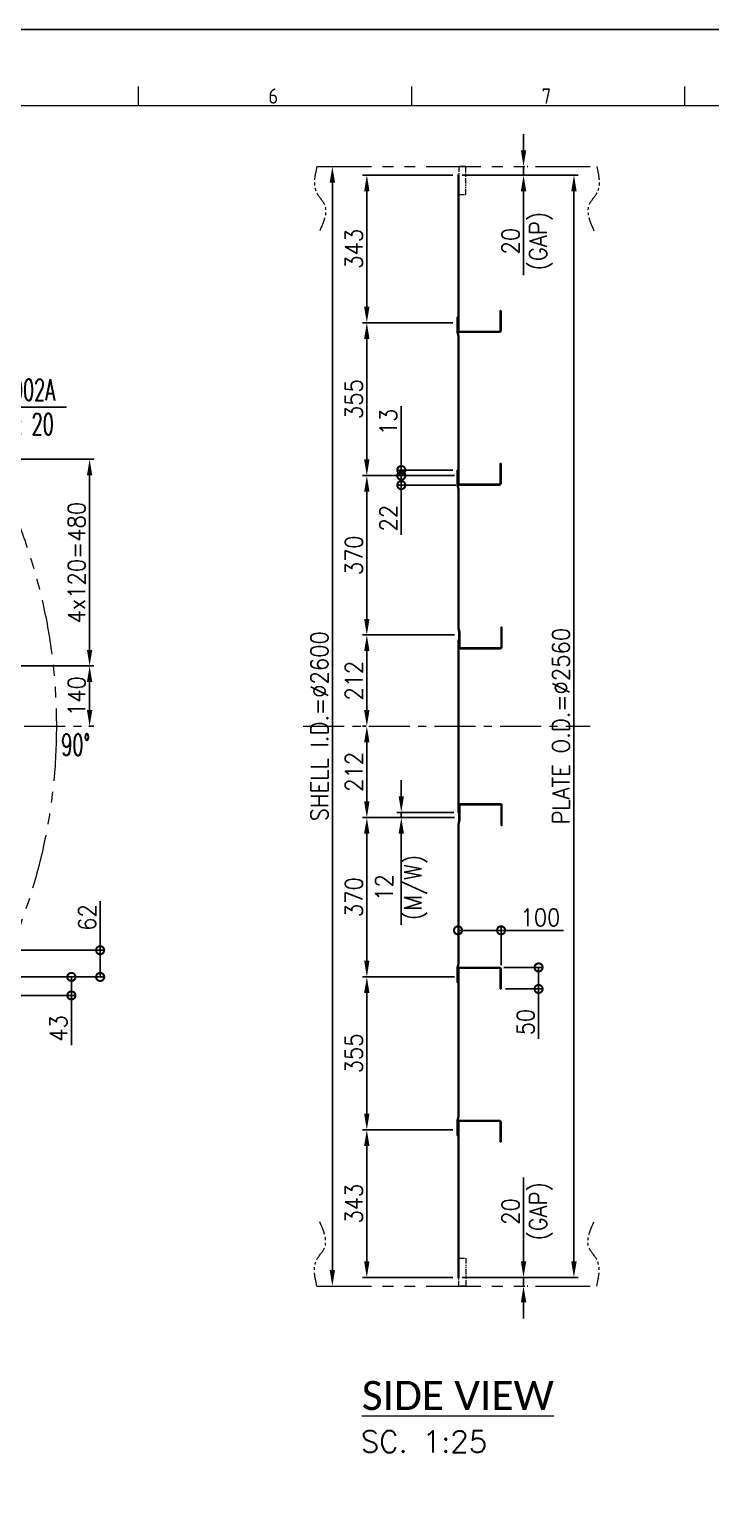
# Model space of a CAD drawing. Header units: inches. Extents: x -15980 to 45789, y -23276 to 2417.
# Drawn here: x 28777 to 30358, y -16337 to -12919 of the extents above; entities that cross this region are included whole.
import ezdxf
from ezdxf.enums import TextEntityAlignment as Align

# ---------------------------------------------------------------- set-up
doc = ezdxf.new("R2010")
doc.units = ezdxf.units.IN
doc.header["$MEASUREMENT"] = 0
for name, pattern in [('CENTER', [50.8, 31.75, -6.35, 6.35, -6.35]), ('CENTERX2', [101.6, 63.5, -12.7, 12.7, -12.7]), ('HIDDEN', [9.525, 6.35, -3.175]), ('PHANTOMX2', [127, 63.5, -12.7, 12.7, -12.7, 12.7, -12.7])]:
    doc.linetypes.add(name, pattern=pattern)
for name, color, linetype, lineweight in [('CADRE', 254, 'Continuous', 5), ('Center line', 181, 'CENTER', 5), ('CENTER LINES', 181, 'CENTERX2', 5), ('HATCH', 130, 'PHANTOMX2', 9), ('HIDDEN', 211, 'HIDDEN', 5), ('Plot Plan', 9, 'Continuous', 0), ('TEXT', 2, 'Continuous', 13)]:
    doc.layers.add(name, color=color, linetype=linetype, lineweight=lineweight)
doc.layers.add('dim', color=82, linetype='Continuous')
doc.styles.add('ISO Proportional', font='isocp.shx')
doc.styles.add('ROMANS', font='ROMANS.shx', dxfattribs={"width": 0.9, "bigfont": '@extfont2.shx'})
doc.styles.add('style4', font='calibri.ttf')
doc.dimstyles.new('1X25', dxfattribs={"dimscale": 25, "dimtxt": 1.6, "dimasz": 1.5, "dimexe": 0.4, "dimexo": 0.4, "dimgap": 0.4, "dimtad": 1, "dimdsep": 46, "dimtxsty": 'ROMANS', "dimcen": 0, "dimclrd": 256, "dimclre": 256, "dimclrt": 2, "dimadec": 0, "dimazin": 0, "dimtfac": 1, "dimtmove": 0, "dimatfit": 3, "dimfxl": 0.7, "dimlwd": -1, "dimlwe": -1, "dimarcsym": 1})

# ---------------------------------------------------------------- blocks, each defined once
blk = doc.blocks.new('A$C6d61fe37')
blk.add_lwpolyline([(400, 0), (400, 2), (0, 2), (0, 0)], close=True)
blk = doc.blocks.new('A$Cfc74e262')
blk.add_lwpolyline([(415, 66), (380, 66), (370.1, 64), (48, 64), (38.1, 62), (4, 62, 0.414214), (0, 58), (0, -34, 0.414214), (4, -38), (50, -38), (50, -36), (4, -36, -0.414214), (2, -34), (2, 58, -0.414214), (4, 60), (38.4, 60), (48.3, 62), (370.3, 62), (380.2, 64), (415, 64)], format="xyb", close=True)
at = {"layer": 'CENTER LINES'}
for p, q in [((32, 59.5), (32, 62.5)), ((402, 66.2), (402, 63.9))]:
    blk.add_line(p, q, dxfattribs=at)
at = {"layer": 'HIDDEN', "ltscale": 0.2}
for p, q in [((26.5, 60), (26.5, 62)), ((37.5, 60), (37.5, 62)), ((396.5, 64), (396.5, 66)), ((407.5, 64), (407.5, 66))]:
    blk.add_line(p, q, dxfattribs=at)
blk = doc.blocks.new('A$Cd484a229')
for p, q in [((390, 65), (390, 67)), ((50, -35), (50, -33))]:
    blk.add_line(p, q)
for points in [[(50, -35), (4, -35, -0.414214), (0, -31), (0, 61, -0.414214), (4, 65), (345.1, 65), (355, 67), (390, 67)], [(50, -33), (4, -33, -0.414214), (2, -31), (2, 61, -0.414214), (4, 63), (345.3, 63), (355.2, 65), (390, 65)]]:
    blk.add_lwpolyline(points, format="xyb")
at = {"layer": 'CENTER LINES'}
for p, q in [((22, 62.5), (22, 65.5)), ((377, 67.3), (377, 64.7))]:
    blk.add_line(p, q, dxfattribs=at)
at = {"layer": 'HIDDEN', "ltscale": 0.2}
for p, q in [((16.5, 63), (16.5, 65)), ((27.5, 63), (27.5, 65)), ((371.5, 65), (371.5, 67)), ((382.5, 65), (382.5, 67))]:
    blk.add_line(p, q, dxfattribs=at)
blk = doc.blocks.new('A$C06231b8d')
blk.add_lwpolyline([(50, -35), (4, -35, -0.414214), (0, -31), (0, 61, -0.414214), (4, 65), (365, 65), (365, 63), (4, 63, 0.414214), (2, 61), (2, -31, 0.414214), (4, -33), (50, -33)], format="xyb", close=True)
at = {"layer": 'CENTER LINES'}
blk.add_line((22, 62.5), (22, 65.5), dxfattribs=at)
at = {"layer": 'HIDDEN', "ltscale": 0.2}
for p, q in [((16.5, 63), (16.5, 65)), ((27.5, 63), (27.5, 65))]:
    blk.add_line(p, q, dxfattribs=at)
blk = doc.blocks.new('*D740')
at = {"layer": 'Defpoints', "color": 0, "transparency": 16777216}
for p in [(28608.4, -14397.1), (28916.8, -14397.1), (28905.3, -14537.1)]:
    blk.add_point(p, dxfattribs=at)
at = {"layer": 'dim', "transparency": 16777216}
for p, q in [((28618.4, -14397.1), (28926.8, -14397.1)), ((28916.8, -14499.6), (28916.8, -14434.6)), ((28915.3, -14537.1), (28926.8, -14537.1))]:
    blk.add_line(p, q, dxfattribs=at)
for points in [[(28910.6, -14434.6), (28923.1, -14434.6), (28916.8, -14397.1)], [(28910.6, -14499.6), (28923.1, -14499.6), (28916.8, -14537.1)]]:
    blk.add_solid(points, dxfattribs=at)
at = {"layer": 'dim', "color": 2, "transparency": 16777216, "insert": (28886.8, -14467.1), "char_height": 40, "attachment_point": 5, "rotation": 90, "style": 'ROMANS'}
blk.add_mtext('140', dxfattribs=at)
blk = doc.blocks.new('*D741')
at = {"layer": 'Defpoints', "color": 0, "transparency": 16777216}
for p in [(28541.6, -13917.1), (28916.8, -13917.1), (28541.6, -14397.1)]:
    blk.add_point(p, dxfattribs=at)
at = {"layer": 'dim', "transparency": 16777216}
for p, q in [((28551.6, -13917.1), (28926.8, -13917.1)), ((28916.8, -14359.6), (28916.8, -13954.6)), ((28551.6, -14397.1), (28926.8, -14397.1))]:
    blk.add_line(p, q, dxfattribs=at)
for points in [[(28910.6, -13954.6), (28923.1, -13954.6), (28916.8, -13917.1)], [(28910.6, -14359.6), (28923.1, -14359.6), (28916.8, -14397.1)]]:
    blk.add_solid(points, dxfattribs=at)
at = {"layer": 'dim', "color": 2, "transparency": 16777216, "insert": (28886.8, -14157.1), "char_height": 40, "attachment_point": 5, "rotation": 90, "style": 'ROMANS'}
blk.add_mtext('4x120=480', dxfattribs=at)
blk = doc.blocks.new('_DotSmall')
at = {"color": 0, "linetype": 'ByBlock', "const_width": 0.5}
blk.add_lwpolyline([(-0.0625, 0, 1), (0.0625, 0, 1)], format="xyb", close=True, dxfattribs=at)
blk = doc.blocks.new('*D744')
at = {"layer": 'Defpoints', "color": 0, "transparency": 16777216}
for p in [(27972.1, -15057.1), (28941.3, -15057.1), (28516.4, -15119.1)]:
    blk.add_point(p, dxfattribs=at)
at = {"layer": 'dim', "transparency": 16777216}
for p, q in [((28941.3, -15057.1), (28941.3, -14943)), ((27982.1, -15057.1), (28951.3, -15057.1)), ((28941.3, -15119.1), (28941.3, -15057.1)), ((28526.4, -15119.1), (28951.3, -15119.1))]:
    blk.add_line(p, q, dxfattribs=at)
at = {"layer": 'dim', "transparency": 16777216, "xscale": 37.5, "yscale": 37.5, "zscale": 37.5}
for p, rotation in [((28941.3, -15057.1), 90), ((28941.3, -15119.1), 270)]:
    blk.add_blockref('_DotSmall', p, dxfattribs=dict(at, rotation=rotation))
at = {"layer": 'dim', "color": 2, "transparency": 16777216, "insert": (28911.3, -14981.3), "char_height": 40, "attachment_point": 5, "rotation": 90, "style": 'ROMANS'}
blk.add_mtext('62', dxfattribs=at)
blk = doc.blocks.new('*D745')
at = {"layer": 'Defpoints', "color": 0, "transparency": 16777216}
for p in [(28449.6, -15119.1), (27885.6, -15162.1), (28874.5, -15162.1)]:
    blk.add_point(p, dxfattribs=at)
at = {"layer": 'dim', "transparency": 16777216}
for p, q in [((28459.6, -15119.1), (28884.5, -15119.1)), ((28874.5, -15119.1), (28874.5, -15162.1)), ((27895.6, -15162.1), (28884.5, -15162.1)), ((28874.5, -15162.1), (28874.5, -15277.9))]:
    blk.add_line(p, q, dxfattribs=at)
at = {"layer": 'dim', "transparency": 16777216, "xscale": 37.5, "yscale": 37.5, "zscale": 37.5}
for p, rotation in [((28874.5, -15119.1), 90), ((28874.5, -15162.1), 270)]:
    blk.add_blockref('_DotSmall', p, dxfattribs=dict(at, rotation=rotation))
at = {"layer": 'dim', "color": 2, "transparency": 16777216, "insert": (28844.5, -15238.8), "char_height": 40, "attachment_point": 5, "rotation": 90, "style": 'ROMANS'}
blk.add_mtext('43', dxfattribs=at)
blk = doc.blocks.new('*D751')
at = {"layer": 'Defpoints', "color": 0, "transparency": 16777216}
for p in [(29480.4, -13237.1), (29480.4, -13237.1), (29480.4, -15837.1)]:
    blk.add_point(p, dxfattribs=at)
at = {"layer": 'dim', "transparency": 16777216}
blk.add_line((29480.4, -15799.6), (29480.4, -13274.6), dxfattribs=at)
for points in [[(29474.1, -13274.6), (29486.6, -13274.6), (29480.4, -13237.1)], [(29474.1, -15799.6), (29486.6, -15799.6), (29480.4, -15837.1)]]:
    blk.add_solid(points, dxfattribs=at)
at = {"layer": 'dim', "color": 2, "transparency": 16777216, "insert": (29450.4, -14537.1), "char_height": 40, "attachment_point": 5, "rotation": 90, "style": 'ROMANS'}
blk.add_mtext('SHELL I.D.=%%C2600', dxfattribs=at)
blk = doc.blocks.new('A$Caa3a44ed')
at = {"ltscale": 0.2}
blk.add_lwpolyline([(0, 16), (65, 16), (65, 0), (0, 0)], close=True, dxfattribs=at)
blk = doc.blocks.new('A$Cce359d03')
blk.add_blockref('A$Caa3a44ed', (0, 0))
at = {"xscale": -1}
blk.add_blockref('A$Caa3a44ed', (2600, 0), dxfattribs=at)
blk = doc.blocks.new('*D752')
at = {"layer": 'Defpoints', "color": 0, "transparency": 16777216}
for p in [(29772.1, -13257.1), (29772.1, -15817.1), (30041.2, -15817.1)]:
    blk.add_point(p, dxfattribs=at)
at = {"layer": 'dim', "transparency": 16777216}
for p, q in [((29782.1, -13257.1), (30051.2, -13257.1)), ((30041.2, -13294.6), (30041.2, -15779.6)), ((29782.1, -15817.1), (30051.2, -15817.1))]:
    blk.add_line(p, q, dxfattribs=at)
for points in [[(30035, -13294.6), (30047.5, -13294.6), (30041.2, -13257.1)], [(30035, -15779.6), (30047.5, -15779.6), (30041.2, -15817.1)]]:
    blk.add_solid(points, dxfattribs=at)
at = {"layer": 'dim', "color": 2, "transparency": 16777216, "insert": (30011.2, -14537.1), "char_height": 40, "attachment_point": 5, "rotation": 90, "style": 'ROMANS'}
blk.add_mtext('PLATE O.D.=%%C2560', dxfattribs=at)
blk = doc.blocks.new('*D753')
at = {"layer": 'Defpoints', "color": 0, "transparency": 16777216}
for p in [(29774.1, -13257.1), (29922.6, -13237.1), (29924.2, -13237.1)]:
    blk.add_point(p, dxfattribs=at)
at = {"layer": 'dim', "transparency": 16777216}
for p, q in [((29924.2, -13199.6), (29924.2, -13162.1)), ((29784.1, -13257.1), (29934.2, -13257.1)), ((29924.2, -13237.1), (29924.2, -13257.1)), ((29932.6, -13237.1), (29934.2, -13237.1)), ((29924.2, -13294.6), (29924.2, -13489.3))]:
    blk.add_line(p, q, dxfattribs=at)
for points in [[(29918, -13199.6), (29930.5, -13199.6), (29924.2, -13237.1)], [(29918, -13294.6), (29930.5, -13294.6), (29924.2, -13257.1)]]:
    blk.add_solid(points, dxfattribs=at)
at = {"layer": 'dim', "color": 2, "transparency": 16777216, "char_height": 40, "attachment_point": 5, "rotation": 90, "style": 'ROMANS'}
for s, insert in [('(GAP)', (29964.7, -13410.7)), ('20', (29894.2, -13410.7))]:
    blk.add_mtext(s, dxfattribs=dict(at, insert=insert))
blk = doc.blocks.new('*D754')
at = {"layer": 'Defpoints', "color": 0, "transparency": 16777216}
for p in [(29774.1, -15817.1), (29922.6, -15837.1), (29924.2, -15837.1)]:
    blk.add_point(p, dxfattribs=at)
at = {"layer": 'dim', "transparency": 16777216}
for p, q in [((29924.2, -15779.6), (29924.2, -15585)), ((29784.1, -15817.1), (29934.2, -15817.1)), ((29924.2, -15837.1), (29924.2, -15817.1)), ((29932.6, -15837.1), (29934.2, -15837.1)), ((29924.2, -15874.6), (29924.2, -15912.1))]:
    blk.add_line(p, q, dxfattribs=at)
for points in [[(29918, -15779.6), (29930.5, -15779.6), (29924.2, -15817.1)], [(29918, -15874.6), (29930.5, -15874.6), (29924.2, -15837.1)]]:
    blk.add_solid(points, dxfattribs=at)
at = {"layer": 'dim', "color": 2, "transparency": 16777216, "char_height": 40, "attachment_point": 5, "rotation": 90, "style": 'ROMANS'}
for s, insert in [('(GAP)', (29964.7, -15663.5)), ('20', (29894.2, -15663.5))]:
    blk.add_mtext(s, dxfattribs=dict(at, insert=insert))
blk = doc.blocks.new('*D755')
at = {"layer": 'Defpoints', "color": 0, "transparency": 16777216}
for p in [(29560.4, -14325.1), (29773.6, -14325.1), (29567.8, -14537.1)]:
    blk.add_point(p, dxfattribs=at)
at = {"layer": 'dim', "transparency": 16777216}
for p, q in [((29763.6, -14325.1), (29550.4, -14325.1)), ((29560.4, -14499.6), (29560.4, -14362.6)), ((29557.8, -14537.1), (29550.4, -14537.1))]:
    blk.add_line(p, q, dxfattribs=at)
for points in [[(29554.1, -14362.6), (29566.6, -14362.6), (29560.4, -14325.1)], [(29554.1, -14499.6), (29566.6, -14499.6), (29560.4, -14537.1)]]:
    blk.add_solid(points, dxfattribs=at)
at = {"layer": 'dim', "color": 2, "transparency": 16777216, "insert": (29530.4, -14431.1), "char_height": 40, "attachment_point": 5, "rotation": 90, "style": 'ROMANS'}
blk.add_mtext('212', dxfattribs=at)
blk = doc.blocks.new('*D756')
at = {"layer": 'Defpoints', "color": 0, "transparency": 16777216}
for p in [(29560.4, -13955.1), (29773.6, -13955.1), (29773.6, -14325.1)]:
    blk.add_point(p, dxfattribs=at)
at = {"layer": 'dim', "transparency": 16777216}
for p, q in [((29763.6, -13955.1), (29550.4, -13955.1)), ((29560.4, -14287.6), (29560.4, -13992.6)), ((29763.6, -14325.1), (29550.4, -14325.1))]:
    blk.add_line(p, q, dxfattribs=at)
for points in [[(29554.1, -13992.6), (29566.6, -13992.6), (29560.4, -13955.1)], [(29554.1, -14287.6), (29566.6, -14287.6), (29560.4, -14325.1)]]:
    blk.add_solid(points, dxfattribs=at)
at = {"layer": 'dim', "color": 2, "transparency": 16777216, "insert": (29530.4, -14140.1), "char_height": 40, "attachment_point": 5, "rotation": 90, "style": 'ROMANS'}
blk.add_mtext('370', dxfattribs=at)
blk = doc.blocks.new('*D757')
at = {"layer": 'Defpoints', "color": 0, "transparency": 16777216}
for p in [(29560.4, -13600.1), (29770.1, -13600.1), (29770.1, -13955.1)]:
    blk.add_point(p, dxfattribs=at)
at = {"layer": 'dim', "transparency": 16777216}
for p, q in [((29760.1, -13600.1), (29550.4, -13600.1)), ((29560.4, -13917.6), (29560.4, -13637.6)), ((29760.1, -13955.1), (29550.4, -13955.1))]:
    blk.add_line(p, q, dxfattribs=at)
for points in [[(29554.1, -13637.6), (29566.6, -13637.6), (29560.4, -13600.1)], [(29554.1, -13917.6), (29566.6, -13917.6), (29560.4, -13955.1)]]:
    blk.add_solid(points, dxfattribs=at)
at = {"layer": 'dim', "color": 2, "transparency": 16777216, "insert": (29530.4, -13777.6), "char_height": 40, "attachment_point": 5, "rotation": 90, "style": 'ROMANS'}
blk.add_mtext('355', dxfattribs=at)
blk = doc.blocks.new('*D758')
at = {"layer": 'Defpoints', "color": 0, "transparency": 16777216}
for p in [(29560.4, -13257.1), (29770.1, -13257.1), (29770.1, -13600.1)]:
    blk.add_point(p, dxfattribs=at)
at = {"layer": 'dim', "transparency": 16777216}
for p, q in [((29760.1, -13257.1), (29550.4, -13257.1)), ((29560.4, -13562.6), (29560.4, -13294.6)), ((29760.1, -13600.1), (29550.4, -13600.1))]:
    blk.add_line(p, q, dxfattribs=at)
for points in [[(29554.1, -13294.6), (29566.6, -13294.6), (29560.4, -13257.1)], [(29554.1, -13562.6), (29566.6, -13562.6), (29560.4, -13600.1)]]:
    blk.add_solid(points, dxfattribs=at)
at = {"layer": 'dim', "color": 2, "transparency": 16777216, "insert": (29530.4, -13428.6), "char_height": 40, "attachment_point": 5, "rotation": 90, "style": 'ROMANS'}
blk.add_mtext('343', dxfattribs=at)
blk = doc.blocks.new('*D759')
at = {"layer": 'Defpoints', "color": 0, "transparency": 16777216}
for p in [(29567.8, -14537.1), (29560.4, -14749.1), (29773.6, -14749.1)]:
    blk.add_point(p, dxfattribs=at)
at = {"layer": 'dim', "transparency": 16777216}
for p, q in [((29557.8, -14537.1), (29550.4, -14537.1)), ((29560.4, -14574.6), (29560.4, -14711.6)), ((29763.6, -14749.1), (29550.4, -14749.1))]:
    blk.add_line(p, q, dxfattribs=at)
for points in [[(29554.1, -14574.6), (29566.6, -14574.6), (29560.4, -14537.1)], [(29554.1, -14711.6), (29566.6, -14711.6), (29560.4, -14749.1)]]:
    blk.add_solid(points, dxfattribs=at)
at = {"layer": 'dim', "color": 2, "transparency": 16777216, "insert": (29530.4, -14643.1), "char_height": 40, "attachment_point": 5, "rotation": 90, "style": 'ROMANS'}
blk.add_mtext('212', dxfattribs=at)
blk = doc.blocks.new('*D760')
at = {"layer": 'Defpoints', "color": 0, "transparency": 16777216}
for p in [(29773.6, -14749.1), (29560.4, -15119.1), (29773.6, -15119.1)]:
    blk.add_point(p, dxfattribs=at)
at = {"layer": 'dim', "transparency": 16777216}
for p, q in [((29763.6, -14749.1), (29550.4, -14749.1)), ((29560.4, -14786.6), (29560.4, -15081.6)), ((29763.6, -15119.1), (29550.4, -15119.1))]:
    blk.add_line(p, q, dxfattribs=at)
for points in [[(29554.1, -14786.6), (29566.6, -14786.6), (29560.4, -14749.1)], [(29554.1, -15081.6), (29566.6, -15081.6), (29560.4, -15119.1)]]:
    blk.add_solid(points, dxfattribs=at)
at = {"layer": 'dim', "color": 2, "transparency": 16777216, "insert": (29530.4, -14934.1), "char_height": 40, "attachment_point": 5, "rotation": 90, "style": 'ROMANS'}
blk.add_mtext('370', dxfattribs=at)
blk = doc.blocks.new('*D761')
at = {"layer": 'Defpoints', "color": 0, "transparency": 16777216}
for p in [(29770.1, -15119.1), (29560.4, -15474.1), (29770.1, -15474.1)]:
    blk.add_point(p, dxfattribs=at)
at = {"layer": 'dim', "transparency": 16777216}
for p, q in [((29760.1, -15119.1), (29550.4, -15119.1)), ((29560.4, -15156.6), (29560.4, -15436.6)), ((29760.1, -15474.1), (29550.4, -15474.1))]:
    blk.add_line(p, q, dxfattribs=at)
for points in [[(29554.1, -15156.6), (29566.6, -15156.6), (29560.4, -15119.1)], [(29554.1, -15436.6), (29566.6, -15436.6), (29560.4, -15474.1)]]:
    blk.add_solid(points, dxfattribs=at)
at = {"layer": 'dim', "color": 2, "transparency": 16777216, "insert": (29530.4, -15296.6), "char_height": 40, "attachment_point": 5, "rotation": 90, "style": 'ROMANS'}
blk.add_mtext('355', dxfattribs=at)
blk = doc.blocks.new('*D762')
at = {"layer": 'Defpoints', "color": 0, "transparency": 16777216}
for p in [(29770.1, -15474.1), (29560.4, -15817.1), (29770.1, -15817.1)]:
    blk.add_point(p, dxfattribs=at)
at = {"layer": 'dim', "transparency": 16777216}
for p, q in [((29760.1, -15474.1), (29550.4, -15474.1)), ((29560.4, -15511.6), (29560.4, -15779.6)), ((29760.1, -15817.1), (29550.4, -15817.1))]:
    blk.add_line(p, q, dxfattribs=at)
for points in [[(29554.1, -15511.6), (29566.6, -15511.6), (29560.4, -15474.1)], [(29554.1, -15779.6), (29566.6, -15779.6), (29560.4, -15817.1)]]:
    blk.add_solid(points, dxfattribs=at)
at = {"layer": 'dim', "color": 2, "transparency": 16777216, "insert": (29530.4, -15645.6), "char_height": 40, "attachment_point": 5, "rotation": 90, "style": 'ROMANS'}
blk.add_mtext('343', dxfattribs=at)
blk = doc.blocks.new('*D763')
at = {"layer": 'Defpoints', "color": 0, "transparency": 16777216}
for p in [(29640.4, -13942.1), (29770.1, -13942.1), (29770.1, -13955.1)]:
    blk.add_point(p, dxfattribs=at)
at = {"layer": 'dim', "transparency": 16777216}
for p, q in [((29640.4, -13942.1), (29640.4, -13794)), ((29760.1, -13942.1), (29630.4, -13942.1)), ((29640.4, -13955.1), (29640.4, -13942.1)), ((29760.1, -13955.1), (29630.4, -13955.1)), ((29640.4, -13955.1), (29640.4, -13992.6))]:
    blk.add_line(p, q, dxfattribs=at)
at = {"layer": 'dim', "transparency": 16777216, "xscale": 37.5, "yscale": 37.5, "zscale": 37.5}
for p, rotation in [((29640.4, -13942.1), 270), ((29640.4, -13955.1), 90)]:
    blk.add_blockref('_DotSmall', p, dxfattribs=dict(at, rotation=rotation))
at = {"layer": 'dim', "color": 2, "transparency": 16777216, "insert": (29610.4, -13830.5), "char_height": 40, "attachment_point": 5, "rotation": 90, "style": 'ROMANS'}
blk.add_mtext('13', dxfattribs=at)
blk = doc.blocks.new('*D764')
at = {"layer": 'Defpoints', "color": 0, "transparency": 16777216}
for p in [(29640.4, -13977.1), (29770.1, -13955.1), (29776.8, -13977.1)]:
    blk.add_point(p, dxfattribs=at)
at = {"layer": 'dim', "transparency": 16777216}
for p, q in [((29760.1, -13955.1), (29630.4, -13955.1)), ((29766.8, -13977.1), (29630.4, -13977.1)), ((29640.4, -13955.1), (29640.4, -13977.1)), ((29640.4, -13977.1), (29640.4, -14092.9))]:
    blk.add_line(p, q, dxfattribs=at)
at = {"layer": 'dim', "transparency": 16777216, "xscale": 37.5, "yscale": 37.5, "zscale": 37.5}
for p, rotation in [((29640.4, -13955.1), 90), ((29640.4, -13977.1), 270)]:
    blk.add_blockref('_DotSmall', p, dxfattribs=dict(at, rotation=rotation))
at = {"layer": 'dim', "color": 2, "transparency": 16777216, "insert": (29610.4, -14053.8), "char_height": 40, "attachment_point": 5, "rotation": 90, "style": 'ROMANS'}
blk.add_mtext('22', dxfattribs=at)
blk = doc.blocks.new('*D765')
at = {"layer": 'Defpoints', "color": 0, "transparency": 16777216}
for p in [(29640.4, -14749.1), (29772.1, -14737.1), (29773.6, -14749.1)]:
    blk.add_point(p, dxfattribs=at)
at = {"layer": 'dim', "transparency": 16777216}
for p, q in [((29640.4, -14699.6), (29640.4, -14662.1)), ((29762.1, -14737.1), (29630.4, -14737.1)), ((29763.6, -14749.1), (29630.4, -14749.1)), ((29640.4, -14737.1), (29640.4, -14749.1)), ((29640.4, -14786.6), (29640.4, -14998.4))]:
    blk.add_line(p, q, dxfattribs=at)
for points in [[(29634.1, -14699.6), (29646.6, -14699.6), (29640.4, -14737.1)], [(29634.1, -14786.6), (29646.6, -14786.6), (29640.4, -14749.1)]]:
    blk.add_solid(points, dxfattribs=at)
at = {"layer": 'dim', "color": 2, "transparency": 16777216, "insert": (29640.4, -14911.3), "char_height": 40, "attachment_point": 5, "rotation": 90, "style": 'ROMANS'}
blk.add_mtext('12\\P(M/W)', dxfattribs=at)
blk = doc.blocks.new('*D766')
at = {"layer": 'Defpoints', "color": 0, "transparency": 16777216}
for p in [(29868.1, -15097.1), (29872.1, -15147.1), (29959.1, -15147.1)]:
    blk.add_point(p, dxfattribs=at)
at = {"layer": 'dim', "transparency": 16777216}
for p, q in [((29878.1, -15097.1), (29969.1, -15097.1)), ((29959.1, -15097.1), (29959.1, -15147.1)), ((29882.1, -15147.1), (29969.1, -15147.1)), ((29959.1, -15147.1), (29959.1, -15262.9))]:
    blk.add_line(p, q, dxfattribs=at)
at = {"layer": 'dim', "transparency": 16777216, "xscale": 37.5, "yscale": 37.5, "zscale": 37.5}
for p, rotation in [((29959.1, -15097.1), 90), ((29959.1, -15147.1), 270)]:
    blk.add_blockref('_DotSmall', p, dxfattribs=dict(at, rotation=rotation))
at = {"layer": 'dim', "color": 2, "transparency": 16777216, "insert": (29929.1, -15223.8), "char_height": 40, "attachment_point": 5, "rotation": 90, "style": 'ROMANS'}
blk.add_mtext('50', dxfattribs=at)
blk = doc.blocks.new('*D767')
at = {"layer": 'Defpoints', "color": 0, "transparency": 16777216}
for p in [(29772.1, -15010.9), (29772.1, -15101.7), (29872.1, -15101.7)]:
    blk.add_point(p, dxfattribs=at)
at = {"layer": 'dim', "transparency": 16777216}
for p, q in [((29772.1, -15091.7), (29772.1, -15000.9)), ((29872.1, -15091.7), (29872.1, -15000.9)), ((29772.1, -15010.9), (29872.1, -15010.9)), ((29872.1, -15010.9), (30017, -15010.9))]:
    blk.add_line(p, q, dxfattribs=at)
at = {"layer": 'dim', "transparency": 16777216, "xscale": 37.5, "yscale": 37.5, "zscale": 37.5, "rotation": 180}
blk.add_blockref('_DotSmall', (29772.1, -15010.9), dxfattribs=at)
at = {"layer": 'dim', "transparency": 16777216, "xscale": 37.5, "yscale": 37.5, "zscale": 37.5}
blk.add_blockref('_DotSmall', (29872.1, -15010.9), dxfattribs=at)
at = {"layer": 'dim', "color": 2, "transparency": 16777216, "insert": (29963.3, -14980.9), "char_height": 40, "attachment_point": 5, "style": 'ROMANS'}
blk.add_mtext('100', dxfattribs=at)
blk = doc.blocks.new('A$Ceb6babff')
at = {"layer": 'CADRE', "color": 2}
for p, q in [((3347.5, 7291.7), (3347.5, 7247.5)), ((3981.7, 7291.7), (3981.7, 7247.5)), ((4615.8, 7291.7), (4615.8, 7247.5))]:
    blk.add_line(p, q, dxfattribs=at)
at = {"layer": 'CADRE', "color": 8}
blk.add_lwpolyline([(0, 0), (10500, 0), (10500, 7424.2), (0, 7424.2)], close=True, dxfattribs=at)
at = {"layer": 'CADRE', "color": 4}
blk.add_lwpolyline([(176.8, 7247.5), (10323.2, 7247.5), (10323.2, 176.8), (176.8, 176.8)], close=True, dxfattribs=at)
at = {"layer": 'Plot Plan', "linetype": 'ByBlock'}
blk.add_lwpolyline([(10500, 0), (0, 0), (0, 7424.2), (10500, 7424.2)], close=True, dxfattribs=at)
at = {"layer": 'CADRE', "color": 2, "style": 'ISO Proportional'}
for s, p in [('6', (3661.1, 7269.6)), ('7', (4295.2, 7269.6))]:
    blk.add_text(s, height=35.4, dxfattribs=at).set_placement(p, align=Align.MIDDLE)

msp = doc.modelspace()

# ---------------------------------------------------------------- linework, layer by layer
at = {"layer": 'Center line', "ltscale": 3}
for p, q in [((26173.96, -14537.12), (28905.336, -14537.12)), ((29412.765, -14537.12), (30079.028, -14537.12))]:
    msp.add_line(p, q, dxfattribs=at)
at = {"layer": 'HATCH', "ltscale": 2}
for p, q in [((29444.272, -13237.12), (30094.267, -13237.12)), ((29444.272, -15837.12), (30094.267, -15837.12))]:
    msp.add_line(p, q, dxfattribs=at)
msp.add_circle((27539.648, -14537.12), 1300, dxfattribs=at)
at = {"layer": 'HATCH', "ltscale": 0.5}
for points in [[(29444.272, -13237.12), (29444.094, -13298.554), (29461.783, -13325.106), (29450.031, -13388.359)], [(30094.267, -13237.12), (30094.446, -13298.554), (30076.756, -13325.106), (30088.508, -13388.359)], [(29444.272, -15837.12), (29444.094, -15775.687), (29461.783, -15749.135), (29450.031, -15685.882)], [(30094.267, -15837.12), (30094.446, -15775.687), (30076.756, -15749.135), (30088.508, -15685.882)]]:
    msp.add_spline(points, degree=3, dxfattribs=at)

# ---------------------------------------------------------------- block references
msp.add_blockref('A$Ceb6babff', (25682.079, -20343.245))
at = {"rotation": 90}
for name, p in [('A$C06231b8d', (29837.087, -13622.121)), ('A$Cd484a229', (29837.087, -13977.121)), ('A$Cfc74e262', (29836.087, -14357.12))]:
    msp.add_blockref(name, p, dxfattribs=at)
at = {"xscale": -1, "rotation": 90}
for name, p in [('A$C6d61fe37', (29774.087, -14337.12)), ('A$Cfc74e262', (29836.087, -14717.12)), ('A$Cd484a229', (29837.087, -15097.12)), ('A$C06231b8d', (29837.087, -15452.12))]:
    msp.add_blockref(name, p, dxfattribs=at)
at = {"layer": 'HATCH', "ltscale": 2, "rotation": 90}
msp.add_blockref('A$Cce359d03', (29790.087, -15837.12), dxfattribs=at)

# ---------------------------------------------------------------- texts
at = {"layer": 'TEXT', "ltscale": 0.5, "style": 'ROMANS', "width": 0.6}
for s, p in [('B-002A', (28676.055, -13780.778)), ('QTY: 20', (28676.814, -13860.504)), ('90%%D', (28851.09, -14604.948))]:
    msp.add_text(s, height=50, dxfattribs=at).set_placement(p)
at = {"layer": 'TEXT', "style": 'style4'}
msp.add_text('%%USIDE VIEW', height=67.5, dxfattribs=at).set_placement((29771.644, -16090.999), align=Align.MIDDLE_CENTER)
at = {"layer": 'TEXT', "ltscale": 0.5, "style": 'ROMANS'}
msp.add_text('SC. 1:25', height=50, dxfattribs=at).set_placement((29546.298, -16223.123))

# ---------------------------------------------------------------- dimensions: what is measured, and where the dimension line sits
at = {"layer": 'dim'}
for base, p1, p2, angle, picture, middle in [((29924.209, -13237.12), (29774.087, -13257.12), (29922.577, -13237.12), 270, '*D753', (29924.209, -13410.692)), ((29924.209, -15837.12), (29774.087, -15817.12), (29922.577, -15837.12), 90, '*D754', (29924.209, -15663.549))]:
    dim = msp.add_linear_dim(base=base, p1=p1, p2=p2, angle=angle, text='<>\\X(GAP)', dimstyle='1X25', dxfattribs=at)
    dim.commit()
    dim.dimension.update_dxf_attribs({"geometry": picture, "text_midpoint": middle, "dimtype": 160})
for base, p1, p2, text, picture, middle in [((29480.352, -13237.12), (29480.352, -15837.12), (29480.352, -13237.12), 'SHELL I.D.=%%C<>', '*D751', (29480.352, -14537.12)), ((29640.352, -14749.12), (29772.087, -14737.12), (29773.635, -14749.12), '<>\\X(M/W)', '*D765', (29640.352, -14911.263))]:
    dim = msp.add_linear_dim(base=base, p1=p1, p2=p2, angle=90, text=text, dimstyle='1X25', override={"dimtmove": 0}, dxfattribs=at)
    dim.commit()
    dim.dimension.update_dxf_attribs({"geometry": picture, "text_midpoint": middle, "dimtype": 160})
for base, p1, p2, angle, override, picture, middle in [((29560.352, -13257.12), (29770.087, -13600.12), (29770.087, -13257.12), 90, {"dimtmove": 0}, '*D758', (29560.352, -13428.62)), ((29560.352, -13600.12), (29770.087, -13955.12), (29770.087, -13600.12), 90, {"dimtmove": 0}, '*D757', (29560.352, -13777.62)), ((29640.352, -13942.12), (29770.087, -13955.12), (29770.087, -13942.12), 90, {"dimblk1": 'DotSmall', "dimblk2": 'DotSmall', "dimsah": 1, "dimtmove": 0}, '*D763', (29640.352, -13830.549)), ((29640.352, -13977.12), (29770.087, -13955.12), (29776.796, -13977.12), 90, {"dimblk1": 'DotSmall', "dimblk2": 'DotSmall', "dimsah": 1, "dimtmove": 0}, '*D764', (29640.352, -14053.763)), ((29560.352, -13955.12), (29773.635, -14325.12), (29773.635, -13955.12), 90, {"dimtmove": 0}, '*D756', (29560.352, -14140.12)), ((29560.352, -14325.12), (29567.772, -14537.12), (29773.635, -14325.12), 90, {"dimtmove": 0}, '*D755', (29560.352, -14431.12)), ((29560.352, -14749.12), (29567.772, -14537.12), (29773.635, -14749.12), 270, {"dimtmove": 0}, '*D759', (29560.352, -14643.12)), ((29560.352, -15119.12), (29773.635, -14749.12), (29773.635, -15119.12), 270, {"dimtmove": 0}, '*D760', (29560.352, -14934.12)), ((29560.352, -15474.12), (29770.087, -15119.12), (29770.087, -15474.12), 270, {"dimtmove": 0}, '*D761', (29560.352, -15296.62)), ((29560.352, -15817.12), (29770.087, -15474.12), (29770.087, -15817.12), 270, {"dimtmove": 0}, '*D762', (29560.352, -15645.62))]:
    dim = msp.add_linear_dim(base=base, p1=p1, p2=p2, angle=angle, dimstyle='1X25', override=override, dxfattribs=at)
    dim.commit()
    dim.dimension.update_dxf_attribs({"geometry": picture, "text_midpoint": middle, "dimtype": 160})
dim = msp.add_linear_dim(base=(30041.2, -15817.12), p1=(29772.087, -13257.12), p2=(29772.087, -15817.12), angle=90, text='PLATE O.D.=%%C<>', dimstyle='1X25', override={"dimtmove": 0}, dxfattribs=at)
dim.commit()
dim.dimension.update_dxf_attribs({"geometry": '*D752', "text_midpoint": (30011.2, -14537.12)})
dim = msp.add_linear_dim(base=(28916.824, -13917.12), p1=(28541.648, -14397.12), p2=(28541.648, -13917.12), angle=90, text='4x120=<>', dimstyle='1X25', dxfattribs=at)
dim.commit()
dim.dimension.update_dxf_attribs({"geometry": '*D741', "text_midpoint": (28886.824, -14157.12)})
dim = msp.add_linear_dim(base=(28916.824, -14397.12), p1=(28905.336, -14537.12), p2=(28608.443, -14397.12), angle=90, dimstyle='1X25', dxfattribs=at)
dim.commit()
dim.dimension.update_dxf_attribs({"geometry": '*D740', "text_midpoint": (28886.824, -14467.12)})
for base, p1, p2, picture, middle in [((28941.254, -15057.12), (28516.443, -15119.12), (27972.148, -15057.12), '*D744', (28911.254, -14981.335)), ((28874.459, -15162.12), (28449.648, -15119.12), (27885.648, -15162.12), '*D745', (28844.459, -15238.763)), ((29959.145, -15147.12), (29868.087, -15097.12), (29872.087, -15147.12), '*D766', (29929.145, -15223.763))]:
    dim = msp.add_linear_dim(base=base, p1=p1, p2=p2, angle=90, dimstyle='1X25', override={"dimblk1": 'DotSmall', "dimblk2": 'DotSmall', "dimsah": 1}, dxfattribs=at)
    dim.commit()
    dim.dimension.update_dxf_attribs({"geometry": picture, "text_midpoint": middle})
dim = msp.add_linear_dim(base=(29772.087, -15010.932), p1=(29872.087, -15101.719), p2=(29772.087, -15101.719), dimstyle='1X25', override={"dimblk1": 'DotSmall', "dimblk2": 'DotSmall', "dimsah": 1}, dxfattribs=at)
dim.commit()
dim.dimension.update_dxf_attribs({"geometry": '*D767', "text_midpoint": (29963.301, -15010.932), "dimtype": 160})

# ---------------------------------------------------------------- leaders
msp.add_leader([(27931.648, -14302.621), (28655.288, -13795.952), (28863.406, -13795.952)], dimstyle='1X25', dxfattribs=at)

doc.saveas('drawing.dxf')
